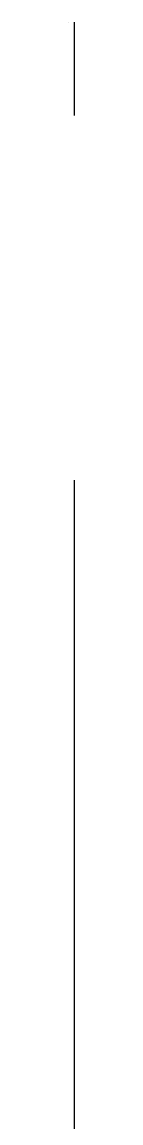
# Model space of a CAD drawing. Header units: millimetres. Extents: x -359 to 3412, y 784 to 2147.
# Drawn here: x -359.5 to -357, y 1330.1 to 1774.9 of the extents above; entities that cross this region are included whole.
import ezdxf

# ---------------------------------------------------------------- set-up
doc = ezdxf.new("R2010")
doc.units = ezdxf.units.MM
doc.layers.add('controllo', color=251, linetype='Continuous')

msp = doc.modelspace()

# ---------------------------------------------------------------- linework, layer by layer
msp.add_line((-359.46, 1774.91, 22.37), (-359.46, 1774.91, -14.16))
at = {"layer": 'controllo', "linetype": 'Continuous', "extrusion": (1, 1.34099e-06, 1e-16)}
for p, q in [((-356.96, 1737.11, 69.62), (-356.96, 1774.91, 69.62)), ((-356.96, 1737.11, 84.47), (-356.96, 1774.91, 84.47))]:
    msp.add_line(p, q, dxfattribs=at)
at = {"layer": 'controllo', "linetype": 'Continuous'}
msp.add_line((-356.96, 986.98, 7.52), (-356.96, 1589.78, 7.52), dxfattribs=at)
at = {"layer": 'controllo', "linetype": 'Continuous', "extrusion": (1, -1e-16, 1e-16)}
for p, q in [((-356.96, 1520.93, 69.62), (-356.96, 1558.73, 69.62)), ((-356.96, 1520.93, 84.47), (-356.96, 1558.73, 84.47)), ((-356.96, 1554.01, 22.37), (-356.96, 1554.01, 7.52)), ((-356.96, 1554.01, 22.37), (-356.96, 1554.01, 7.52)), ((-356.96, 1341.37, 112.82), (-356.96, 1379.18, 112.82))]:
    msp.add_line(p, q, dxfattribs=at)

doc.saveas('drawing.dxf')
